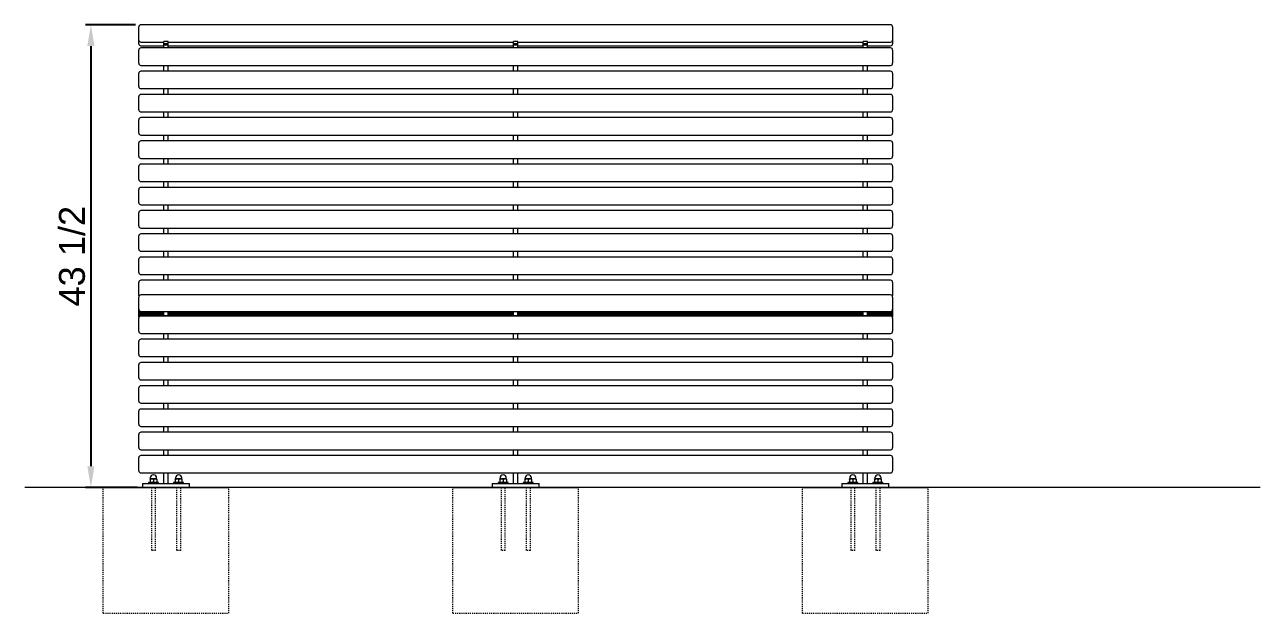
# Model space of a CAD drawing. Header units: inches. Extents: x -28 to 242, y 10 to 216.
# Drawn here: x -26.2 to 90, y 160.3 to 215.6 of the extents above; entities that cross this region are included whole.
import ezdxf

# ---------------------------------------------------------------- set-up
doc = ezdxf.new("R2010")
doc.units = ezdxf.units.IN
doc.header["$PDSIZE"] = -1
doc.linetypes.add('HIDDEN', pattern=[1.905, 1.27, -0.635])
for name, color, linetype, lineweight in [('ZANO_R', 7, 'Continuous', 0), ('ZANO_R_przerywana', 250, 'HIDDEN', 0), ('ZANO_W', 1, 'Continuous', 0)]:
    doc.layers.add(name, color=color, linetype=linetype, lineweight=lineweight)
doc.styles.get("Standard").update_dxf_attribs({"font": 'ARIALUNI.TTF'})
doc.dimstyles.new('amerykanie', dxfattribs={"dimtxt": 50, "dimasz": 50, "dimexe": 0.5, "dimexo": 0.5, "dimgap": 1, "dimtad": 1, "dimdec": 0, "dimzin": 0, "dimlunit": 5, "dimtxsty": 'Standard', "dimcen": 0.09, "dimclrd": 1, "dimclre": 1, "dimclrt": 1, "dimazin": 0, "dimtfac": 1, "dimtdec": 0, "dimtmove": 0, "dimatfit": 3, "dimfxl": 1, "dimtzin": 0, "dimarcsym": 1})

# ---------------------------------------------------------------- blocks, each defined once
blk = doc.blocks.new('*D362')
at = {"layer": 'Defpoints', "color": 0}
for p in [(-15.28, 215.58), (-19.98, 172.07), (-15.12, 172.07)]:
    blk.add_point(p, dxfattribs=at)
at = {"layer": 'ZANO_W', "color": 1, "lineweight": -2}
for p, q in [((-15.78, 215.58), (-20.48, 215.58)), ((-19.98, 213.58), (-19.98, 174.07)), ((-15.62, 172.07), (-20.48, 172.07))]:
    blk.add_line(p, q, dxfattribs=at)
at = {"layer": 'ZANO_W', "color": 1}
for points in [[(-19.65, 213.58), (-20.32, 213.58), (-19.98, 215.58)], [(-20.32, 174.07), (-19.65, 174.07), (-19.98, 172.07)]]:
    blk.add_solid(points, dxfattribs=at)
at = {"layer": 'ZANO_W', "color": 1, "insert": (-21.75, 193.82), "char_height": 2.438, "attachment_point": 5, "rotation": 90}
blk.add_mtext('43 1/2', dxfattribs=at)

msp = doc.modelspace()

# ---------------------------------------------------------------- linework, layer by layer
at = {"layer": 'ZANO_R'}
for p, q in [((-15.4745, 214.29246), (-15.4745, 215.38466)), ((55.22748, 215.5816), (-15.27756, 215.5816)), ((55.42442, 215.38466), (55.42442, 214.29246)), ((-15.4745, 214.13945), (-15.4745, 214.29246)), ((-15.4745, 213.9529), (-15.4745, 214.13945)), ((-15.4745, 213.79989), (-15.4745, 213.9529)), ((-15.27756, 213.94251), (-13.11121, 213.94251)), ((-12.71732, 213.9983), (-13.11121, 213.9983)), ((-13.11121, 213.79039), (-13.11121, 213.9983)), ((-12.71732, 213.79039), (-12.71732, 213.9983)), ((-12.71732, 213.94251), (19.77802, 213.94251)), ((20.1719, 213.9983), (19.77802, 213.9983)), ((19.77802, 213.79039), (19.77802, 213.9983)), ((20.1719, 213.79039), (20.1719, 213.9983)), ((20.1719, 213.94251), (52.66724, 213.94251)), ((53.06112, 213.9983), (52.66724, 213.9983)), ((52.66724, 213.79039), (52.66724, 213.9983)), ((53.06112, 213.79039), (53.06112, 213.9983)), ((53.06112, 213.94251), (55.22748, 213.94251)), ((55.42442, 214.29246), (55.42442, 214.13945)), ((55.42442, 214.13945), (55.42442, 213.9529)), ((55.42442, 213.9529), (55.42442, 213.79989)), ((-15.4745, 212.10804), (-15.4745, 213.20025)), ((-15.27756, 213.60295), (-13.11121, 213.60295)), ((55.22748, 213.39719), (-15.27756, 213.39719)), ((-12.71732, 213.79039), (-13.11121, 213.79039)), ((-13.11121, 213.67017), (-13.11121, 213.79039)), ((-12.71732, 213.67017), (-13.11121, 213.67017)), ((-13.11121, 213.39719), (-13.11121, 213.67017)), ((-12.71732, 213.67017), (-12.71732, 213.79039)), ((-12.71732, 213.39719), (-12.71732, 213.67017)), ((-12.71732, 213.60295), (19.77802, 213.60295)), ((20.1719, 213.79039), (19.77802, 213.79039)), ((19.77802, 213.67017), (19.77802, 213.79039)), ((20.1719, 213.67017), (19.77802, 213.67017)), ((19.77802, 213.39719), (19.77802, 213.67017)), ((20.1719, 213.67017), (20.1719, 213.79039)), ((20.1719, 213.39719), (20.1719, 213.67017)), ((20.1719, 213.60295), (52.66724, 213.60295)), ((53.06112, 213.79039), (52.66724, 213.79039)), ((52.66724, 213.67017), (52.66724, 213.79039)), ((53.06112, 213.67017), (52.66724, 213.67017)), ((52.66724, 213.39719), (52.66724, 213.67017)), ((53.06112, 213.67017), (53.06112, 213.79039)), ((53.06112, 213.39719), (53.06112, 213.67017)), ((53.06112, 213.60295), (55.22748, 213.60295)), ((55.42442, 213.20025), (55.42442, 212.10804)), ((-15.4745, 211.95503), (-15.4745, 212.10804)), ((-15.27756, 211.75809), (55.22748, 211.75809)), ((-13.11121, 211.21277), (-13.11121, 211.75809)), ((-12.71732, 211.21277), (-12.71732, 211.75809)), ((19.77802, 211.21277), (19.77802, 211.75809)), ((20.1719, 211.21277), (20.1719, 211.75809)), ((52.66724, 211.21277), (52.66724, 211.75809)), ((53.06112, 211.21277), (53.06112, 211.75809)), ((55.42442, 212.10804), (55.42442, 211.95503)), ((-15.4745, 209.92363), (-15.4745, 211.01583)), ((55.22748, 211.21277), (-15.27756, 211.21277)), ((55.42442, 211.01583), (55.42442, 209.92363)), ((-15.4745, 209.77062), (-15.4745, 209.92363)), ((-15.27756, 209.57368), (55.22748, 209.57368)), ((-13.11121, 209.02836), (-13.11121, 209.57368)), ((-12.71732, 209.02836), (-12.71732, 209.57368)), ((19.77802, 209.02836), (19.77802, 209.57368)), ((20.1719, 209.02836), (20.1719, 209.57368)), ((52.66724, 209.02836), (52.66724, 209.57368)), ((53.06112, 209.02836), (53.06112, 209.57368)), ((55.42442, 209.92363), (55.42442, 209.77062)), ((-15.4745, 207.73921), (-15.4745, 208.83142)), ((55.22748, 209.02836), (-15.27756, 209.02836)), ((55.42442, 208.83142), (55.42442, 207.73921)), ((-15.4745, 207.58621), (-15.4745, 207.73921)), ((-15.27756, 207.38927), (55.22748, 207.38927)), ((-13.11121, 206.84395), (-13.11121, 207.38927)), ((-12.71732, 206.84395), (-12.71732, 207.38927)), ((19.77802, 206.84395), (19.77802, 207.38927)), ((20.1719, 206.84395), (20.1719, 207.38927)), ((52.66724, 206.84395), (52.66724, 207.38927)), ((53.06112, 206.84395), (53.06112, 207.38927)), ((55.42442, 207.73921), (55.42442, 207.58621)), ((-15.4745, 205.5548), (-15.4745, 206.64701)), ((55.22748, 206.84395), (-15.27756, 206.84395)), ((55.42442, 206.64701), (55.42442, 205.5548)), ((-15.4745, 205.40179), (-15.4745, 205.5548)), ((-15.27756, 205.20485), (55.22748, 205.20485)), ((55.22748, 204.65953), (-15.27756, 204.65953)), ((-13.11121, 204.65953), (-13.11121, 205.20485)), ((-12.71732, 204.65953), (-12.71732, 205.20485)), ((19.77802, 204.65953), (19.77802, 205.20485)), ((20.1719, 204.65953), (20.1719, 205.20485)), ((52.66724, 204.65953), (52.66724, 205.20485)), ((53.06112, 204.65953), (53.06112, 205.20485)), ((55.42442, 205.5548), (55.42442, 205.40179)), ((-15.4745, 203.37039), (-15.4745, 204.46259)), ((-15.4745, 203.21738), (-15.4745, 203.37039)), ((55.42442, 204.46259), (55.42442, 203.37039)), ((55.42442, 203.37039), (55.42442, 203.21738)), ((-15.4745, 201.18597), (-15.4745, 202.27818)), ((-15.27756, 203.02044), (55.22748, 203.02044)), ((55.22748, 202.47512), (-15.27756, 202.47512)), ((-13.11121, 202.47512), (-13.11121, 203.02044)), ((-12.71732, 202.47512), (-12.71732, 203.02044)), ((19.77802, 202.47512), (19.77802, 203.02044)), ((20.1719, 202.47512), (20.1719, 203.02044)), ((52.66724, 202.47512), (52.66724, 203.02044)), ((53.06112, 202.47512), (53.06112, 203.02044)), ((55.42442, 202.27818), (55.42442, 201.18597)), ((-15.4745, 201.03297), (-15.4745, 201.18597)), ((55.42442, 201.18597), (55.42442, 201.03297)), ((-15.4745, 199.00156), (-15.4745, 200.09377)), ((-15.27756, 200.83602), (55.22748, 200.83602)), ((55.22748, 200.29071), (-15.27756, 200.29071)), ((-13.11121, 200.29071), (-13.11121, 200.83602)), ((-12.71732, 200.29071), (-12.71732, 200.83602)), ((19.77802, 200.29071), (19.77802, 200.83602)), ((20.1719, 200.29071), (20.1719, 200.83602)), ((52.66724, 200.29071), (52.66724, 200.83602)), ((53.06112, 200.29071), (53.06112, 200.83602)), ((55.42442, 200.09377), (55.42442, 199.00156)), ((-15.4745, 198.84855), (-15.4745, 199.00156)), ((55.42442, 199.00156), (55.42442, 198.84855)), ((-15.4745, 196.81715), (-15.4745, 197.90935)), ((-15.27756, 198.65161), (55.22748, 198.65161)), ((55.22748, 198.10629), (-15.27756, 198.10629)), ((-13.11121, 198.10629), (-13.11121, 198.65161)), ((-12.71732, 198.10629), (-12.71732, 198.65161)), ((19.77802, 198.10629), (19.77802, 198.65161)), ((20.1719, 198.10629), (20.1719, 198.65161)), ((52.66724, 198.10629), (52.66724, 198.65161)), ((53.06112, 198.10629), (53.06112, 198.65161)), ((55.42442, 197.90935), (55.42442, 196.81715)), ((-15.4745, 196.66414), (-15.4745, 196.81715)), ((-15.27756, 196.4672), (55.22748, 196.4672)), ((-13.11121, 195.92188), (-13.11121, 196.4672)), ((-12.71732, 195.92188), (-12.71732, 196.4672)), ((19.77802, 195.92188), (19.77802, 196.4672)), ((20.1719, 195.92188), (20.1719, 196.4672)), ((52.66724, 195.92188), (52.66724, 196.4672)), ((53.06112, 195.92188), (53.06112, 196.4672)), ((55.42442, 196.81715), (55.42442, 196.66414)), ((-15.4745, 194.63273), (-15.4745, 195.72494)), ((55.22748, 195.92188), (-15.27756, 195.92188)), ((55.42442, 195.72494), (55.42442, 194.63273)), ((-15.4745, 194.47972), (-15.4745, 194.63273)), ((-15.27756, 194.28278), (55.22748, 194.28278)), ((-13.11121, 193.73747), (-13.11121, 194.28278)), ((-12.71732, 193.73747), (-12.71732, 194.28278)), ((19.77802, 193.73747), (19.77802, 194.28278)), ((20.1719, 193.73747), (20.1719, 194.28278)), ((52.66724, 193.73747), (52.66724, 194.28278)), ((53.06112, 193.73747), (53.06112, 194.28278)), ((55.42442, 194.63273), (55.42442, 194.47972)), ((-15.4745, 192.44832), (-15.4745, 193.54053)), ((55.22748, 193.73747), (-15.27756, 193.73747)), ((55.42442, 193.54053), (55.42442, 192.44832)), ((-15.4745, 192.29531), (-15.4745, 192.44832)), ((-15.27756, 192.09837), (55.22748, 192.09837)), ((-13.11121, 191.55305), (-13.11121, 192.09837)), ((-12.71732, 191.55305), (-12.71732, 192.09837)), ((19.77802, 191.55305), (19.77802, 192.09837)), ((20.1719, 191.55305), (20.1719, 192.09837)), ((52.66724, 191.55305), (52.66724, 192.09837)), ((53.06112, 191.55305), (53.06112, 192.09837)), ((55.42442, 192.44832), (55.42442, 192.29531)), ((-15.4745, 190.2639), (-15.4745, 191.35611)), ((55.22748, 191.55305), (-15.27756, 191.55305)), ((55.42442, 191.35611), (55.42442, 190.2639)), ((-15.4745, 190.1109), (-15.4745, 190.2639)), ((-15.4745, 188.87767), (-15.4745, 189.97956)), ((55.22748, 190.1765), (-15.27756, 190.1765)), ((55.42442, 190.2639), (55.42442, 190.1109)), ((55.42442, 189.97956), (55.42442, 188.87767)), ((-15.4745, 188.8311), (-15.4745, 188.87767)), ((-15.4745, 188.78453), (-15.4745, 188.8311)), ((-15.4745, 188.73796), (-15.4745, 188.78453)), ((-15.4745, 188.69139), (-15.4745, 188.73796)), ((-15.4745, 188.64481), (-15.4745, 188.69139)), ((-15.4745, 188.59824), (-15.4745, 188.64481)), ((-15.4745, 188.55167), (-15.4745, 188.59824)), ((-15.4745, 188.5051), (-15.4745, 188.55167)), ((-15.4745, 188.45853), (-15.4745, 188.5051)), ((-15.4745, 188.41196), (-15.4745, 188.45853)), ((-15.4745, 188.36538), (-15.4745, 188.41196)), ((-15.4745, 188.31881), (-15.4745, 188.36538)), ((-15.4745, 188.27224), (-15.4745, 188.31881)), ((-15.4745, 188.22567), (-15.4745, 188.27224)), ((-15.27756, 188.63416), (55.22748, 188.63416)), ((-15.27756, 188.54102), (-13.11121, 188.54102)), ((-15.27756, 188.44787), (-13.11121, 188.44787)), ((-15.27756, 188.35473), (-13.11121, 188.35473)), ((-13.11121, 188.62435), (-12.71732, 188.62435)), ((-13.11121, 188.25985), (-13.11121, 188.62435)), ((-12.71732, 188.25985), (-12.71732, 188.62435)), ((-12.71732, 188.54102), (19.77802, 188.54102)), ((-12.71732, 188.44787), (19.77802, 188.44787)), ((-12.71732, 188.35473), (19.77802, 188.35473)), ((19.77802, 188.62435), (20.1719, 188.62435)), ((19.77802, 188.25985), (19.77802, 188.62435)), ((20.1719, 188.25985), (20.1719, 188.62435)), ((20.1719, 188.54102), (52.66724, 188.54102)), ((20.1719, 188.44787), (52.66724, 188.44787)), ((20.1719, 188.35473), (52.66724, 188.35473)), ((52.66724, 188.62435), (53.06112, 188.62435)), ((52.66724, 188.25985), (52.66724, 188.62435)), ((53.06112, 188.25985), (53.06112, 188.62435)), ((53.06112, 188.54102), (55.22748, 188.54102)), ((53.06112, 188.44787), (55.22748, 188.44787)), ((53.06112, 188.35473), (55.22748, 188.35473)), ((55.42442, 188.87767), (55.42442, 188.8311)), ((55.42442, 188.8311), (55.42442, 188.78453)), ((55.42442, 188.78453), (55.42442, 188.73796)), ((55.42442, 188.73796), (55.42442, 188.69139)), ((55.42442, 188.69139), (55.42442, 188.64481)), ((55.42442, 188.64481), (55.42442, 188.59824)), ((55.42442, 188.59824), (55.42442, 188.55167)), ((55.42442, 188.55167), (55.42442, 188.5051)), ((55.42442, 188.5051), (55.42442, 188.45853)), ((55.42442, 188.45853), (55.42442, 188.41196)), ((55.42442, 188.41196), (55.42442, 188.36538)), ((55.42442, 188.36538), (55.42442, 188.31881)), ((55.42442, 188.31881), (55.42442, 188.27224)), ((55.42442, 188.27224), (55.42442, 188.22567)), ((-15.4745, 188.1791), (-15.4745, 188.22567)), ((-15.4745, 188.13253), (-15.4745, 188.1791)), ((-15.4745, 188.08596), (-15.4745, 188.13253)), ((-15.4745, 188.08595), (-15.4745, 188.08596)), ((-15.4745, 187.85277), (-15.4745, 187.99943)), ((-15.4745, 186.75969), (-15.4745, 187.85277)), ((-15.27756, 188.26159), (-13.11121, 188.26159)), ((55.22748, 188.19637), (-15.27756, 188.19637)), ((-13.11121, 188.25985), (-12.71732, 188.25985)), ((-13.11121, 188.19637), (-13.11121, 188.25985)), ((-12.71732, 188.26159), (19.77802, 188.26159)), ((-12.71732, 188.19637), (-12.71732, 188.25985)), ((19.77802, 188.25985), (20.1719, 188.25985)), ((19.77802, 188.19637), (19.77802, 188.25985)), ((20.1719, 188.26159), (52.66724, 188.26159)), ((20.1719, 188.19637), (20.1719, 188.25985)), ((52.66724, 188.25985), (53.06112, 188.25985)), ((52.66724, 188.19637), (52.66724, 188.25985)), ((53.06112, 188.26159), (55.22748, 188.26159)), ((53.06112, 188.19637), (53.06112, 188.25985)), ((55.42442, 188.22567), (55.42442, 188.1791)), ((55.42442, 188.1791), (55.42442, 188.13253)), ((55.42442, 188.13253), (55.42442, 188.08596)), ((55.42442, 188.08596), (55.42442, 188.08595)), ((55.42442, 187.99943), (55.42442, 187.85277)), ((55.42442, 187.85277), (55.42442, 186.75969)), ((-15.27756, 186.56275), (55.22748, 186.56275)), ((55.22748, 186.01022), (-15.27756, 186.01022)), ((-13.11121, 186.01022), (-13.11121, 186.56275)), ((-12.71732, 186.01022), (-12.71732, 186.56275)), ((19.77802, 186.01022), (19.77802, 186.56275)), ((20.1719, 186.01022), (20.1719, 186.56275)), ((52.66724, 186.01022), (52.66724, 186.56275)), ((53.06112, 186.01022), (53.06112, 186.56275)), ((-15.4745, 185.66661), (-15.4745, 185.81327)), ((-15.4745, 184.57354), (-15.4745, 185.66661)), ((55.42442, 185.81327), (55.42442, 185.66661)), ((55.42442, 185.66661), (55.42442, 184.57354)), ((-15.4745, 183.48046), (-15.4745, 183.62712)), ((-15.27756, 184.37659), (55.22748, 184.37659)), ((55.22748, 183.82406), (-15.27756, 183.82406)), ((-13.11121, 183.82406), (-13.11121, 184.37659)), ((-12.71732, 183.82406), (-12.71732, 184.37659)), ((19.77802, 183.82406), (19.77802, 184.37659)), ((20.1719, 183.82406), (20.1719, 184.37659)), ((52.66724, 183.82406), (52.66724, 184.37659)), ((53.06112, 183.82406), (53.06112, 184.37659)), ((55.42442, 183.62712), (55.42442, 183.48046)), ((-15.4745, 182.38738), (-15.4745, 183.48046)), ((55.42442, 183.48046), (55.42442, 182.38738)), ((-15.4745, 181.2943), (-15.4745, 181.44097)), ((-15.4745, 180.20123), (-15.4745, 181.2943)), ((-15.27756, 182.19044), (55.22748, 182.19044)), ((55.22748, 181.63791), (-15.27756, 181.63791)), ((-13.11121, 181.63791), (-13.11121, 182.19044)), ((-12.71732, 181.63791), (-12.71732, 182.19044)), ((19.77802, 181.63791), (19.77802, 182.19044)), ((20.1719, 181.63791), (20.1719, 182.19044)), ((52.66724, 181.63791), (52.66724, 182.19044)), ((53.06112, 181.63791), (53.06112, 182.19044)), ((55.42442, 181.44097), (55.42442, 181.2943)), ((55.42442, 181.2943), (55.42442, 180.20123)), ((-15.4745, 179.10815), (-15.4745, 179.25481)), ((-15.4745, 178.01507), (-15.4745, 179.10815)), ((-15.27756, 180.00429), (55.22748, 180.00429)), ((55.22748, 179.45175), (-15.27756, 179.45175)), ((-13.11121, 179.45175), (-13.11121, 180.00429)), ((-12.71732, 179.45175), (-12.71732, 180.00429)), ((19.77802, 179.45175), (19.77802, 180.00429)), ((20.1719, 179.45175), (20.1719, 180.00429)), ((52.66724, 179.45175), (52.66724, 180.00429)), ((53.06112, 179.45175), (53.06112, 180.00429)), ((55.42442, 179.25481), (55.42442, 179.10815)), ((55.42442, 179.10815), (55.42442, 178.01507)), ((-15.27756, 177.81813), (55.22748, 177.81813)), ((-13.11121, 177.2656), (-13.11121, 177.81813)), ((-12.71732, 177.2656), (-12.71732, 177.81813)), ((19.77802, 177.2656), (19.77802, 177.81813)), ((20.1719, 177.2656), (20.1719, 177.81813)), ((52.66724, 177.2656), (52.66724, 177.81813)), ((53.06112, 177.2656), (53.06112, 177.81813)), ((-15.4745, 176.922), (-15.4745, 177.06866)), ((-15.4745, 175.82892), (-15.4745, 176.922)), ((55.22748, 177.2656), (-15.27756, 177.2656)), ((55.42442, 177.06866), (55.42442, 176.922)), ((55.42442, 176.922), (55.42442, 175.82892)), ((-15.27756, 175.63198), (55.22748, 175.63198)), ((-13.11121, 175.07945), (-13.11121, 175.63198)), ((-12.71732, 175.07945), (-12.71732, 175.63198)), ((19.77802, 175.07945), (19.77802, 175.63198)), ((20.1719, 175.07945), (20.1719, 175.63198)), ((52.66724, 175.07945), (52.66724, 175.63198)), ((53.06112, 175.07945), (53.06112, 175.63198)), ((-15.4745, 174.73584), (-15.4745, 174.8825)), ((-15.4745, 173.64277), (-15.4745, 174.73584)), ((55.22748, 175.07945), (-15.27756, 175.07945)), ((55.42442, 174.8825), (55.42442, 174.73584)), ((55.42442, 174.73584), (55.42442, 173.64277)), ((-15.27756, 173.44582), (55.22748, 173.44582)), ((-13.11121, 172.46137), (-13.11121, 173.44582)), ((-12.71732, 172.46137), (-12.71732, 173.44582)), ((19.77802, 172.46137), (19.77802, 173.44582)), ((20.1719, 172.46137), (20.1719, 173.44582)), ((52.66724, 172.46137), (52.66724, 173.44582)), ((53.06112, 172.46137), (53.06112, 173.44582)), ((90.00497, 172.06632), (-26.2066, 172.06632)), ((-18.82251, 172.06749), (-7.00602, 172.06749)), ((-18.82251, 172.06749), (-7.00602, 172.06749)), ((-15.12359, 172.46137), (-15.12359, 172.06749)), ((-15.12359, 172.46137), (-14.96604, 172.46137)), ((-14.96604, 172.46137), (-10.86249, 172.46137)), ((-14.56857, 172.55984), (-14.56857, 172.46137)), ((-13.62329, 172.55984), (-14.56857, 172.55984)), ((-14.41102, 172.8468), (-14.41102, 172.87495)), ((-14.25347, 172.87495), (-14.41102, 172.87495)), ((-14.41102, 172.8468), (-14.41102, 172.58799)), ((-14.41102, 172.55984), (-14.41102, 172.58799)), ((-14.39132, 172.97342), (-14.39132, 172.8848)), ((-14.29285, 172.06749), (-13.90081, 172.06749)), ((-13.93836, 172.87495), (-14.25347, 172.87495)), ((-14.09591, 172.8468), (-14.09591, 172.58799)), ((-13.78081, 172.87495), (-13.93836, 172.87495)), ((-13.8005, 172.8848), (-13.8005, 172.97342)), ((-13.78081, 172.8468), (-13.78081, 172.87495)), ((-13.78081, 172.8468), (-13.78081, 172.58799)), ((-13.78081, 172.55984), (-13.78081, 172.58799)), ((-13.62325, 172.46137), (-13.62325, 172.55984)), ((-13.11121, 172.46137), (-12.71732, 172.46137)), ((-12.20527, 172.55984), (-12.20527, 172.46137)), ((-11.25999, 172.55984), (-12.20527, 172.55984)), ((-12.04772, 172.8468), (-12.04772, 172.87495)), ((-11.89017, 172.87495), (-12.04772, 172.87495)), ((-12.04772, 172.8468), (-12.04772, 172.58799)), ((-12.04772, 172.55984), (-12.04772, 172.58799)), ((-12.02803, 172.97342), (-12.02803, 172.8848)), ((-11.92956, 172.06749), (-11.53751, 172.06749)), ((-11.57506, 172.87495), (-11.89017, 172.87495)), ((-11.73261, 172.8468), (-11.73261, 172.58799)), ((-11.41751, 172.87495), (-11.57506, 172.87495)), ((-11.4372, 172.8848), (-11.4372, 172.97342)), ((-11.41751, 172.8468), (-11.41751, 172.87495)), ((-11.41751, 172.8468), (-11.41751, 172.58799)), ((-11.41751, 172.55984), (-11.41751, 172.58799)), ((-11.25996, 172.46137), (-11.25996, 172.55984)), ((-10.86249, 172.46137), (-10.70493, 172.46137)), ((-10.70493, 172.06749), (-10.70493, 172.46137)), ((14.06672, 172.06749), (25.8832, 172.06749)), ((14.06672, 172.06749), (25.8832, 172.06749)), ((17.76563, 172.46137), (17.76563, 172.06749)), ((17.76563, 172.46137), (17.92318, 172.46137)), ((17.92318, 172.46137), (22.02674, 172.46137)), ((18.32065, 172.55984), (18.32065, 172.46137)), ((19.26594, 172.55984), (18.32065, 172.55984)), ((18.4782, 172.8468), (18.4782, 172.87495)), ((18.63576, 172.87495), (18.4782, 172.87495)), ((18.4782, 172.8468), (18.4782, 172.58799)), ((18.4782, 172.55984), (18.4782, 172.58799)), ((18.4979, 172.97342), (18.4979, 172.8848)), ((18.59637, 172.06749), (18.98842, 172.06749)), ((18.95086, 172.87495), (18.63576, 172.87495)), ((18.79331, 172.8468), (18.79331, 172.58799)), ((19.10842, 172.87495), (18.95086, 172.87495)), ((19.08872, 172.8848), (19.08872, 172.97342)), ((19.10842, 172.8468), (19.10842, 172.87495)), ((19.10842, 172.8468), (19.10842, 172.58799)), ((19.10842, 172.55984), (19.10842, 172.58799)), ((19.26597, 172.46137), (19.26597, 172.55984)), ((19.77802, 172.46137), (20.1719, 172.46137)), ((20.68395, 172.55984), (20.68395, 172.46137)), ((21.62923, 172.55984), (20.68395, 172.55984)), ((20.8415, 172.8468), (20.8415, 172.87495)), ((20.99906, 172.87495), (20.8415, 172.87495)), ((20.8415, 172.8468), (20.8415, 172.58799)), ((20.8415, 172.55984), (20.8415, 172.58799)), ((20.86119, 172.97342), (20.86119, 172.8848)), ((20.95967, 172.06749), (21.35171, 172.06749)), ((21.31416, 172.87495), (20.99906, 172.87495)), ((21.15661, 172.8468), (21.15661, 172.58799)), ((21.47171, 172.87495), (21.31416, 172.87495)), ((21.45202, 172.8848), (21.45202, 172.97342)), ((21.47171, 172.8468), (21.47171, 172.87495)), ((21.47171, 172.8468), (21.47171, 172.58799)), ((21.47171, 172.55984), (21.47171, 172.58799)), ((21.62927, 172.46137), (21.62927, 172.55984)), ((22.02674, 172.46137), (22.18429, 172.46137)), ((22.18429, 172.06749), (22.18429, 172.46137)), ((46.95594, 172.06749), (58.77242, 172.06749)), ((46.95594, 172.06749), (58.77242, 172.06749)), ((50.65485, 172.46137), (50.65485, 172.06749)), ((50.65485, 172.46137), (50.81241, 172.46137)), ((50.81241, 172.46137), (54.91596, 172.46137)), ((51.20988, 172.55984), (51.20988, 172.46137)), ((52.15516, 172.55984), (51.20988, 172.55984)), ((51.36743, 172.8468), (51.36743, 172.87495)), ((51.52498, 172.87495), (51.36743, 172.87495)), ((51.36743, 172.8468), (51.36743, 172.58799)), ((51.36743, 172.55984), (51.36743, 172.58799)), ((51.38712, 172.97342), (51.38712, 172.8848)), ((51.48559, 172.06749), (51.87764, 172.06749)), ((51.84008, 172.87495), (51.52498, 172.87495)), ((51.68253, 172.8468), (51.68253, 172.58799)), ((51.99764, 172.87495), (51.84008, 172.87495)), ((51.97794, 172.8848), (51.97794, 172.97342)), ((51.99764, 172.8468), (51.99764, 172.87495)), ((51.99764, 172.8468), (51.99764, 172.58799)), ((51.99764, 172.55984), (51.99764, 172.58799)), ((52.15519, 172.46137), (52.15519, 172.55984)), ((52.66724, 172.46137), (53.06112, 172.46137)), ((53.57317, 172.55984), (53.57317, 172.46137)), ((54.51846, 172.55984), (53.57317, 172.55984)), ((53.73073, 172.8468), (53.73073, 172.87495)), ((53.88828, 172.87495), (53.73073, 172.87495)), ((53.73073, 172.8468), (53.73073, 172.58799)), ((53.73073, 172.55984), (53.73073, 172.58799)), ((53.75042, 172.97342), (53.75042, 172.8848)), ((53.84889, 172.06749), (54.24094, 172.06749)), ((54.20338, 172.87495), (53.88828, 172.87495)), ((54.04583, 172.8468), (54.04583, 172.58799)), ((54.36094, 172.87495), (54.20338, 172.87495)), ((54.34124, 172.8848), (54.34124, 172.97342)), ((54.36094, 172.8468), (54.36094, 172.87495)), ((54.36094, 172.8468), (54.36094, 172.58799)), ((54.36094, 172.55984), (54.36094, 172.58799)), ((54.51849, 172.46137), (54.51849, 172.55984)), ((54.91596, 172.46137), (55.07351, 172.46137)), ((55.07351, 172.06749), (55.07351, 172.46137))]:
    msp.add_line(p, q, dxfattribs=at)
at = {"layer": 'ZANO_R', "flags": 128}
for points in [[(-15.4745, 190.1109), (-15.47072, 190.07248), (-15.46323, 190.04523)], [(55.41315, 190.04523), (55.42064, 190.07248), (55.42442, 190.1109)], [(-15.4745, 188.08596), (-15.47072, 188.04753), (-15.46969, 188.04269)], [(55.41961, 188.04269), (55.42064, 188.04753), (55.42442, 188.08596)], [(-14.41102, 172.8468), (-14.33383, 172.86722), (-14.25347, 172.87495)], [(-14.09591, 172.58799), (-14.1731, 172.56757), (-14.25347, 172.55984)], [(-14.09591, 172.8468), (-14.01872, 172.86722), (-13.93836, 172.87495)], [(-12.04772, 172.8468), (-11.97053, 172.86722), (-11.89017, 172.87495)], [(-11.73261, 172.58799), (-11.8098, 172.56757), (-11.89017, 172.55984)], [(-11.73261, 172.8468), (-11.65543, 172.86722), (-11.57506, 172.87495)], [(18.4782, 172.8468), (18.55539, 172.86722), (18.63576, 172.87495)], [(18.79331, 172.58799), (18.71612, 172.56757), (18.63576, 172.55984)], [(18.79331, 172.8468), (18.8705, 172.86722), (18.95086, 172.87495)], [(20.8415, 172.8468), (20.91869, 172.86722), (20.99906, 172.87495)], [(21.15661, 172.58799), (21.07942, 172.56757), (20.99906, 172.55984)], [(21.15661, 172.8468), (21.2338, 172.86722), (21.31416, 172.87495)], [(51.36743, 172.8468), (51.44462, 172.86722), (51.52498, 172.87495)], [(51.68253, 172.58799), (51.60535, 172.56757), (51.52498, 172.55984)], [(51.68253, 172.8468), (51.75972, 172.86722), (51.84008, 172.87495)], [(53.73073, 172.8468), (53.80792, 172.86722), (53.88828, 172.87495)], [(54.04583, 172.58799), (53.96864, 172.56757), (53.88828, 172.55984)], [(54.04583, 172.8468), (54.12302, 172.86722), (54.20338, 172.87495)]]:
    msp.add_lwpolyline(points, dxfattribs=at)
at = {"layer": 'ZANO_R'}
for centre, radius, start, end in [((-15.27756, 215.38466), 0.19694, 90, 180), ((55.22748, 215.38466), 0.19694, 0, 90), ((-15.27756, 214.13945), 0.19694, 180, 270), ((55.22748, 214.13945), 0.19694, 270, 0), ((-15.27756, 213.79989), 0.19694, 180, 270), ((-15.27756, 213.20025), 0.19694, 90, 180), ((55.22748, 213.79989), 0.19694, 270, 0), ((55.22748, 213.20025), 0.19694, 0, 90), ((-15.27756, 211.95503), 0.19694, 180, 270), ((55.22748, 211.95503), 0.19694, 270, 0), ((-15.27756, 211.01583), 0.19694, 90, 180), ((55.22748, 211.01583), 0.19694, 0, 90), ((-15.27756, 209.77062), 0.19694, 180, 270), ((55.22748, 209.77062), 0.19694, 270, 0), ((-15.27756, 208.83142), 0.19694, 90, 180), ((55.22748, 208.83142), 0.19694, 0, 90), ((-15.27756, 207.58621), 0.19694, 180, 270), ((55.22748, 207.58621), 0.19694, 270, 0), ((-15.27756, 206.64701), 0.19694, 90, 180), ((55.22748, 206.64701), 0.19694, 0, 90), ((-15.27756, 205.40179), 0.19694, 180, 270), ((-15.27756, 204.46259), 0.19694, 90, 180), ((55.22748, 205.40179), 0.19694, 270, 0), ((55.22748, 204.46259), 0.19694, 0, 90), ((-15.27756, 203.21738), 0.19694, 180, 270), ((-15.27756, 202.27818), 0.19694, 90, 180), ((55.22748, 203.21738), 0.19694, 270, 0), ((55.22748, 202.27818), 0.19694, 0, 90), ((-15.27756, 201.03297), 0.19694, 180, 270), ((-15.27756, 200.09377), 0.19694, 90, 180), ((55.22748, 201.03297), 0.19694, 270, 0), ((55.22748, 200.09377), 0.19694, 0, 90), ((-15.27756, 198.84855), 0.19694, 180, 270), ((55.22748, 198.84855), 0.19694, 270, 0), ((-15.27756, 197.90935), 0.19694, 90, 180), ((55.22748, 197.90935), 0.19694, 0, 90), ((-15.27756, 196.66414), 0.19694, 180, 270), ((55.22748, 196.66414), 0.19694, 270, 0), ((-15.27756, 195.72494), 0.19694, 90, 180), ((55.22748, 195.72494), 0.19694, 0, 90), ((-15.27756, 194.47972), 0.19694, 180, 270), ((55.22748, 194.47972), 0.19694, 270, 0), ((-15.27756, 193.54053), 0.19694, 90, 180), ((55.22748, 193.54053), 0.19694, 0, 90), ((-15.27756, 192.29531), 0.19694, 180, 270), ((55.22748, 192.29531), 0.19694, 270, 0), ((-15.27756, 191.35611), 0.19694, 90, 180), ((55.22748, 191.35611), 0.19694, 0, 90), ((-15.27756, 189.97956), 0.19694, 90, 180), ((55.22748, 189.97956), 0.19694, 0, 90), ((-15.27756, 188.8311), 0.19694, 180, 270), ((-15.27756, 188.73796), 0.19694, 180, 270), ((-15.27756, 188.64481), 0.19694, 180, 270), ((-15.27756, 188.55167), 0.19694, 180, 270), ((-15.27756, 188.45853), 0.19694, 180, 270), ((-15.27756, 188.36538), 0.19694, 180, 248.2950824), ((-15.27756, 188.27224), 0.19694, 180, 223.8384279), ((55.22748, 188.8311), 0.19694, 270, 0), ((55.22748, 188.73796), 0.19694, 270, 0), ((55.22748, 188.64481), 0.19694, 270, 0), ((55.22748, 188.55167), 0.19694, 270, 0), ((55.22748, 188.45853), 0.19694, 270, 0), ((55.22748, 188.36538), 0.19694, 291.7048736, 0), ((55.22748, 188.27224), 0.19694, 316.1615449, 0), ((-15.27756, 187.99943), 0.19694, 90, 180), ((-15.27756, 188.1791), 0.19694, 180, 207.1391681), ((55.22748, 187.99943), 0.19694, 0, 90), ((55.22748, 188.1791), 0.19694, 332.8608319, 0), ((-15.27756, 186.75969), 0.19694, 180, 270), ((-15.27756, 185.81327), 0.19694, 90, 180), ((55.22748, 186.75969), 0.19694, 270, 0), ((55.22748, 185.81327), 0.19694, 0, 90), ((-15.27756, 184.57354), 0.19694, 180, 270), ((-15.27756, 183.62712), 0.19694, 90, 180), ((55.22748, 184.57354), 0.19694, 270, 0), ((55.22748, 183.62712), 0.19694, 0, 90), ((-15.27756, 182.38738), 0.19694, 180, 270), ((-15.27756, 181.44097), 0.19694, 90, 180), ((55.22748, 182.38738), 0.19694, 270, 0), ((55.22748, 181.44097), 0.19694, 0, 90), ((-15.27756, 180.20123), 0.19694, 180, 270), ((55.22748, 180.20123), 0.19694, 270, 0), ((-15.27756, 179.25481), 0.19694, 90, 180), ((55.22748, 179.25481), 0.19694, 0, 90), ((-15.27756, 178.01507), 0.19694, 180, 270), ((55.22748, 178.01507), 0.19694, 270, 0), ((-15.27756, 177.06866), 0.19694, 90, 180), ((55.22748, 177.06866), 0.19694, 0, 90), ((-15.27756, 175.82892), 0.19694, 180, 270), ((55.22748, 175.82892), 0.19694, 270, 0), ((-15.27756, 174.8825), 0.19694, 90, 180), ((55.22748, 174.8825), 0.19694, 0, 90), ((-15.27756, 173.64277), 0.19694, 180, 270), ((-14.09591, 172.97342), 0.29541, 0, 180), ((-11.73261, 172.97342), 0.29541, 0, 180), ((18.79331, 172.97342), 0.29541, 0, 180), ((21.15661, 172.97342), 0.29541, 0, 180), ((51.68253, 172.97342), 0.29541, 0, 180), ((54.04583, 172.97342), 0.29541, 0, 180), ((55.22748, 173.64277), 0.19694, 270, 0), ((-14.24945, 173.03742), 0.47759, 250.2264647, 269.5179497), ((-14.40117, 172.88479), 0.00985, 270, 0), ((-14.25748, 172.39741), 0.47756, 70.2253214, 89.5182656), ((-13.93434, 173.03742), 0.47759, 250.2264455, 269.5179689), ((-13.94237, 172.39741), 0.47756, 70.2253214, 89.5182656), ((-13.94541, 173.05442), 0.49463, 270.8172197, 289.4383659), ((-13.79065, 172.88479), 0.00985, 180, 270), ((-11.88615, 173.03742), 0.47759, 250.2264294, 269.517985), ((-12.03787, 172.88479), 0.00985, 270, 0), ((-11.89418, 172.39741), 0.47756, 70.2253367, 89.5182503), ((-11.57104, 173.03742), 0.47759, 250.2264193, 269.5179858), ((-11.57908, 172.39741), 0.47756, 70.2253367, 89.5182503), ((-11.58212, 173.05442), 0.49463, 270.8172354, 289.4383502), ((-11.42736, 172.88479), 0.00985, 180, 270), ((18.63977, 173.03741), 0.47759, 250.2263373, 269.518114), ((18.48805, 172.88479), 0.00985, 270, 0), ((18.63174, 172.39739), 0.47757, 70.2255903, 89.5180336), ((18.95488, 173.03741), 0.47758, 250.2261972, 269.5179585), ((18.94685, 172.39741), 0.47755, 70.2252552, 89.5183688), ((18.94381, 173.05441), 0.49462, 270.8170684, 289.4384803), ((19.09857, 172.88479), 0.00985, 180, 270), ((21.00307, 173.03741), 0.47759, 250.2263373, 269.518114), ((20.85135, 172.88479), 0.00985, 270, 0), ((20.99504, 172.39742), 0.47755, 70.225115, 89.5182133), ((21.31818, 173.03743), 0.4776, 250.2266725, 269.5177789), ((21.31015, 172.39741), 0.47755, 70.2252552, 89.5183688), ((21.30711, 173.05441), 0.49462, 270.8170684, 289.4384803), ((21.46187, 172.88479), 0.00985, 180, 270), ((51.529, 173.03743), 0.47761, 250.2268126, 269.5179343), ((51.37727, 172.88479), 0.00985, 270, 0), ((51.52096, 172.39739), 0.47758, 70.2257575, 89.5175708), ((51.84411, 173.03742), 0.4776, 250.2265324, 269.5176234), ((51.83607, 172.39739), 0.47758, 70.2257304, 89.5181891), ((51.83303, 173.05441), 0.49462, 270.8167614, 289.4384916), ((51.98779, 172.88479), 0.00985, 180, 270), ((53.89229, 173.03739), 0.47756, 250.2258621, 269.5182937), ((53.74057, 172.88479), 0.00985, 270, 0), ((53.88427, 172.39743), 0.47753, 70.2247799, 89.5185485), ((54.2074, 173.03743), 0.47761, 250.2268126, 269.5179343), ((54.19937, 172.39743), 0.47753, 70.2247799, 89.5185485), ((54.19633, 173.05441), 0.49462, 270.8173753, 289.4384689), ((54.35109, 172.88479), 0.00985, 180, 270)]:
    msp.add_arc(centre, radius, start, end, dxfattribs=at)
at = {"layer": 'ZANO_R_przerywana', "ltscale": 0.05}
for p, q in [((-18.82251, 160.251), (-18.82251, 172.06749)), ((-18.82251, 160.251), (-18.82251, 172.06749)), ((-14.29285, 172.06749), (-14.29285, 166.15924)), ((-13.89897, 166.15924), (-13.89897, 172.06749)), ((-11.92956, 172.06749), (-11.92956, 166.15924)), ((-11.53567, 166.15924), (-11.53567, 172.06749)), ((-7.00602, 160.251), (-7.00602, 172.06749)), ((-7.00602, 160.251), (-7.00602, 172.06749)), ((14.06672, 160.251), (14.06672, 172.06749)), ((14.06672, 160.251), (14.06672, 172.06749)), ((18.59637, 172.06749), (18.59637, 166.15924)), ((18.99025, 166.15924), (18.99025, 172.06749)), ((20.95967, 172.06749), (20.95967, 166.15924)), ((21.35355, 166.15924), (21.35355, 172.06749)), ((25.8832, 160.251), (25.8832, 172.06749)), ((25.8832, 160.251), (25.8832, 172.06749)), ((46.95594, 160.251), (46.95594, 172.06749)), ((46.95594, 160.251), (46.95594, 172.06749)), ((51.48559, 172.06749), (51.48559, 166.15924)), ((51.87948, 166.15924), (51.87948, 172.06749)), ((53.84889, 172.06749), (53.84889, 166.15924)), ((54.24277, 166.15924), (54.24277, 172.06749)), ((58.77242, 160.251), (58.77242, 172.06749)), ((58.77242, 160.251), (58.77242, 172.06749)), ((-13.89897, 166.15924), (-14.29285, 166.15924)), ((-11.53567, 166.15924), (-11.92956, 166.15924)), ((18.99025, 166.15924), (18.59637, 166.15924)), ((21.35355, 166.15924), (20.95967, 166.15924)), ((51.87948, 166.15924), (51.48559, 166.15924)), ((54.24277, 166.15924), (53.84889, 166.15924)), ((-18.82251, 160.251), (-7.00602, 160.251)), ((-18.82251, 160.251), (-7.00602, 160.251)), ((14.06672, 160.251), (25.8832, 160.251)), ((14.06672, 160.251), (25.8832, 160.251)), ((46.95594, 160.251), (58.77242, 160.251)), ((46.95594, 160.251), (58.77242, 160.251))]:
    msp.add_line(p, q, dxfattribs=at)

# ---------------------------------------------------------------- dimensions: what is measured, and where the dimension line sits
at = {"layer": 'ZANO_W'}
dim = msp.add_linear_dim(base=(-19.98401, 172.06749), p1=(-15.27756, 215.5816), p2=(-15.12359, 172.06749), angle=90, dimstyle='amerykanie', override={"dimtxt": 2.4375, "dimasz": 2, "dimgap": 0.5, "dimdec": 4, "dimaunit": 1, "dimadec": 1, "dimtdec": 4, "dimtmove": 1, "dimfrac": 2}, dxfattribs=at)
dim.commit()
dim.dimension.update_dxf_attribs({"geometry": '*D362', "text_midpoint": (-21.74932, 193.82455)})

doc.saveas('drawing.dxf')
